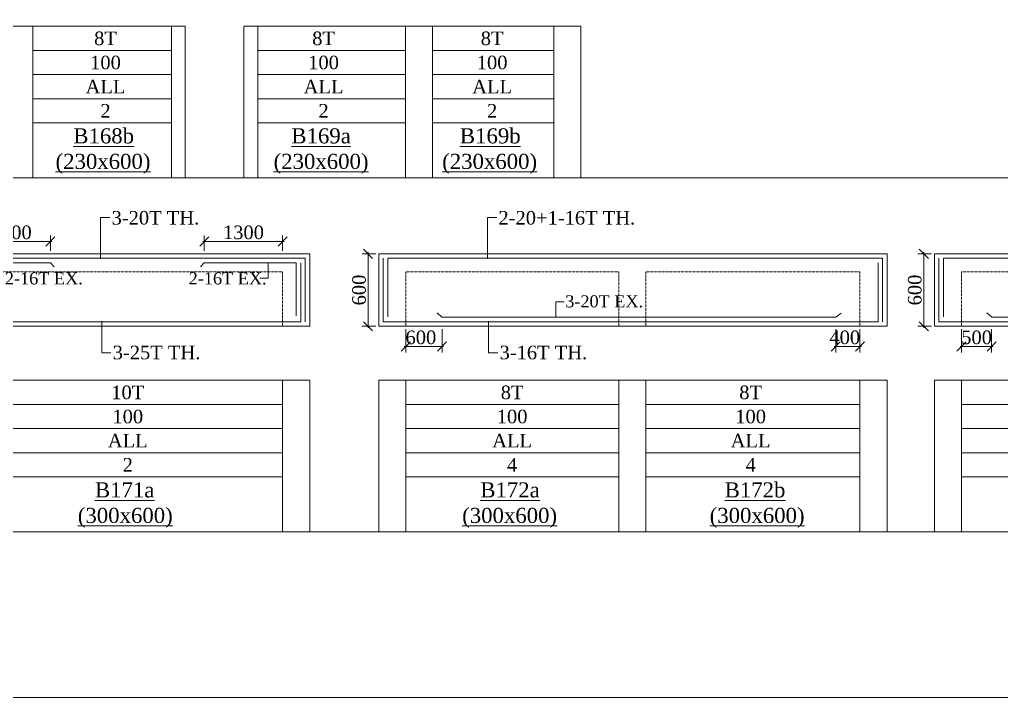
# Model space of a CAD drawing. Header units: millimetres. Extents: x 9781889 to 10654170, y -7832723 to -7608561.
# Drawn here: x 10457727 to 10474007, y -7801878 to -7790648 of the extents above; entities that cross this region are included whole.
import ezdxf
from ezdxf.enums import TextEntityAlignment as Align

# ---------------------------------------------------------------- set-up
doc = ezdxf.new("R2010")
doc.units = ezdxf.units.MM
doc.header["$LTSCALE"] = 10
doc.header["$PDMODE"] = 3
doc.linetypes.add('HIDDEN', pattern=[0.375, 0.25, -0.125])
for name, color, linetype, lineweight in [('S-DIM L.S.', 7, 'Continuous', 0), ('S-L.S.SECTION', 5, 'Continuous', 0), ('S-L.S.SLAB LINE', 252, 'HIDDEN', 0), ('S-L.S.STEEL', 1, 'Continuous', 9), ('S-SECTION MARK', 7, 'Continuous', 0), ('S-SHEET', 251, 'Continuous', 0), ('S-TEXT', 7, 'Continuous', 0), ('S-TEXT L.S. BEAM NO.', 30, 'Continuous', 0), ('S-TEXT. L.S.', 7, 'Continuous', 0)]:
    doc.layers.add(name, color=color, linetype=linetype, lineweight=lineweight)
doc.styles.add('135', font='arial.ttf', dxfattribs={"width": 0.8, "height": 135})
doc.styles.get("Standard").update_dxf_attribs({"font": 'arial.ttf'})
doc.styles.add('TEXT', font='times.ttf')
doc.dimstyles.new('75', dxfattribs={"dimtxt": 135, "dimasz": 90, "dimexe": 0.1, "dimexo": 0.03, "dimgap": 0.09, "dimtad": 1, "dimdec": 0, "dimzin": 0, "dimdsep": 46, "dimtxsty": '135', "dimblk": 'ARCHTICK', "dimcen": 0.09, "dimclrd": 256, "dimclre": 256, "dimclrt": 256, "dimadec": 0, "dimazin": 0, "dimtfac": 1, "dimtdec": 0, "dimtofl": 0, "dimtmove": 1, "dimatfit": 3, "dimldrblk": 'DOTSMALL', "dimfxl": 1, "dimtolj": 1, "dimtzin": 0, "dimlwd": -1, "dimlwe": -1, "dimarcsym": 0})
doc.dimstyles.new('SETU_1', dxfattribs={"dimtxt": 200, "dimasz": 150, "dimexe": 100, "dimexo": 50, "dimgap": 35, "dimtad": 1, "dimdec": 0, "dimzin": 0, "dimdsep": 46, "dimtxsty": 'Standard', "dimblk": 'OBLIQUE', "dimcen": 150, "dimdle": 25, "dimclrd": 256, "dimclre": 7, "dimclrt": 256, "dimadec": 0, "dimazin": 0, "dimtfac": 1, "dimtdec": 0, "dimtofl": 0, "dimtmove": 1, "dimatfit": 3, "dimfxl": 1, "dimtolj": 1, "dimtzin": 0, "dimlwd": -1, "dimlwe": 5, "dimarcsym": 1})

# ---------------------------------------------------------------- blocks, each defined once
blk = doc.blocks.new('_ArchTick')
at = {"color": 0, "linetype": 'ByBlock', "const_width": 0.15}
blk.add_lwpolyline([(-0.5, -0.5), (0.5, 0.5)], dxfattribs=at)
blk = doc.blocks.new('_Oblique')
at = {"color": 0, "linetype": 'ByBlock', "lineweight": -2}
blk.add_line((-0.5, -0.5), (0.5, 0.5), dxfattribs=at)
blk = doc.blocks.new('*D990')
at = {"layer": 'Defpoints', "color": 0, "transparency": 16777216}
for p in [(10463681, -7794528), (10463505, -7795728), (10463681, -7795728)]:
    blk.add_point(p, dxfattribs=at)
at = {"layer": 'S-DIM L.S.', "transparency": 16777216}
blk.add_line((10463505, -7794503), (10463505, -7795753), dxfattribs=at)
at = {"layer": 'S-DIM L.S.', "color": 7, "lineweight": 5, "transparency": 16777216}
for p, q in [((10463631, -7794528), (10463405, -7794528)), ((10463631, -7795728), (10463405, -7795728))]:
    blk.add_line(p, q, dxfattribs=at)
at = {"layer": 'S-DIM L.S.', "transparency": 16777216, "xscale": 150, "yscale": 150, "zscale": 150}
for p, rotation in [((10463505, -7794528), 90), ((10463505, -7795728), 270)]:
    blk.add_blockref('_Oblique', p, dxfattribs=dict(at, rotation=rotation))
at = {"layer": 'S-DIM L.S.', "transparency": 16777216, "insert": (10463356, -7795128), "char_height": 225, "attachment_point": 5, "rotation": 90, "style": 'TEXT'}
blk.add_mtext('\\A1;600', dxfattribs=at)
blk = doc.blocks.new('*D991')
at = {"layer": 'Defpoints', "color": 0, "transparency": 16777216}
for p in [(10464131, -7795728, 0), (10464731, -7795728, 0), (10464131, -7796064)]:
    blk.add_point(p, dxfattribs=at)
at = {"layer": 'S-DIM L.S.', "color": 7, "lineweight": 5, "transparency": 16777216}
for p, q in [((10464131, -7795778), (10464131, -7796164)), ((10464731, -7795778), (10464731, -7796164))]:
    blk.add_line(p, q, dxfattribs=at)
at = {"layer": 'S-DIM L.S.', "transparency": 16777216}
blk.add_line((10464756, -7796064), (10464106, -7796064), dxfattribs=at)
at = {"layer": 'S-DIM L.S.', "transparency": 16777216, "xscale": 150, "yscale": 150, "zscale": 150, "rotation": 180}
blk.add_blockref('_Oblique', (10464131, -7796064), dxfattribs=at)
at = {"layer": 'S-DIM L.S.', "transparency": 16777216, "xscale": 150, "yscale": 150, "zscale": 150}
blk.add_blockref('_Oblique', (10464731, -7796064), dxfattribs=at)
at = {"layer": 'S-DIM L.S.', "transparency": 16777216, "insert": (10464381, -7795914), "char_height": 225, "attachment_point": 5, "style": 'TEXT'}
blk.add_mtext('\\A1;600', dxfattribs=at)
blk = doc.blocks.new('*D995')
at = {"layer": 'Defpoints', "color": 0, "transparency": 16777216}
for p in [(10471260, -7795728, 0), (10471661, -7795728, 0), (10471661, -7796064)]:
    blk.add_point(p, dxfattribs=at)
at = {"layer": 'S-DIM L.S.', "color": 7, "lineweight": 5, "transparency": 16777216}
for p, q in [((10471260, -7795778), (10471260, -7796164)), ((10471661, -7795778), (10471661, -7796164))]:
    blk.add_line(p, q, dxfattribs=at)
at = {"layer": 'S-DIM L.S.', "transparency": 16777216}
blk.add_line((10471235, -7796064), (10471686, -7796064), dxfattribs=at)
at = {"layer": 'S-DIM L.S.', "transparency": 16777216, "xscale": 150, "yscale": 150, "zscale": 150, "rotation": 180}
blk.add_blockref('_Oblique', (10471260, -7796064), dxfattribs=at)
at = {"layer": 'S-DIM L.S.', "transparency": 16777216, "xscale": 150, "yscale": 150, "zscale": 150}
blk.add_blockref('_Oblique', (10471661, -7796064), dxfattribs=at)
at = {"layer": 'S-DIM L.S.', "transparency": 16777216, "insert": (10471410, -7795914), "char_height": 225, "attachment_point": 5, "style": 'TEXT'}
blk.add_mtext('\\A1;400', dxfattribs=at)
blk = doc.blocks.new('*D997')
at = {"layer": 'Defpoints', "color": 0, "transparency": 16777216}
for p in [(10462088, -7794324), (10460788, -7794528, 0), (10462088, -7794528, 0)]:
    blk.add_point(p, dxfattribs=at)
at = {"layer": 'S-DIM L.S.', "transparency": 16777216}
blk.add_line((10460763, -7794324), (10462113, -7794324), dxfattribs=at)
at = {"layer": 'S-DIM L.S.', "color": 7, "lineweight": 5, "transparency": 16777216}
for p, q in [((10460788, -7794478), (10460788, -7794224)), ((10462088, -7794478), (10462088, -7794224))]:
    blk.add_line(p, q, dxfattribs=at)
at = {"layer": 'S-DIM L.S.', "transparency": 16777216, "xscale": 150, "yscale": 150, "zscale": 150, "rotation": 180}
blk.add_blockref('_Oblique', (10460788, -7794324), dxfattribs=at)
at = {"layer": 'S-DIM L.S.', "transparency": 16777216, "xscale": 150, "yscale": 150, "zscale": 150}
blk.add_blockref('_Oblique', (10462088, -7794324), dxfattribs=at)
at = {"layer": 'S-DIM L.S.', "transparency": 16777216, "insert": (10461438, -7794174), "char_height": 225, "attachment_point": 5, "style": 'TEXT'}
blk.add_mtext('\\A1;1300', dxfattribs=at)
blk = doc.blocks.new('*D998')
at = {"layer": 'Defpoints', "color": 0, "transparency": 16777216}
for p in [(10456937, -7794324), (10456937, -7794528, 0), (10458237, -7794528, 0)]:
    blk.add_point(p, dxfattribs=at)
at = {"layer": 'S-DIM L.S.', "transparency": 16777216}
blk.add_line((10458262, -7794324), (10456912, -7794324), dxfattribs=at)
at = {"layer": 'S-DIM L.S.', "color": 7, "lineweight": 5, "transparency": 16777216}
for p, q in [((10456937, -7794478), (10456937, -7794224)), ((10458237, -7794478), (10458237, -7794224))]:
    blk.add_line(p, q, dxfattribs=at)
at = {"layer": 'S-DIM L.S.', "transparency": 16777216, "xscale": 150, "yscale": 150, "zscale": 150, "rotation": 180}
blk.add_blockref('_Oblique', (10456937, -7794324), dxfattribs=at)
at = {"layer": 'S-DIM L.S.', "transparency": 16777216, "xscale": 150, "yscale": 150, "zscale": 150}
blk.add_blockref('_Oblique', (10458237, -7794324), dxfattribs=at)
at = {"layer": 'S-DIM L.S.', "transparency": 16777216, "insert": (10457587, -7794174), "char_height": 225, "attachment_point": 5, "style": 'TEXT'}
blk.add_mtext('\\A1;1300', dxfattribs=at)
blk = doc.blocks.new('*D992')
at = {"layer": 'Defpoints', "color": 0, "transparency": 16777216}
for p in [(10472896, -7794528), (10472721, -7795728), (10472896, -7795728)]:
    blk.add_point(p, dxfattribs=at)
at = {"layer": 'S-DIM L.S.', "transparency": 16777216}
blk.add_line((10472721, -7794503), (10472721, -7795753), dxfattribs=at)
at = {"layer": 'S-DIM L.S.', "color": 7, "lineweight": 5, "transparency": 16777216}
for p, q in [((10472846, -7794528), (10472621, -7794528)), ((10472846, -7795728), (10472621, -7795728))]:
    blk.add_line(p, q, dxfattribs=at)
at = {"layer": 'S-DIM L.S.', "transparency": 16777216, "xscale": 150, "yscale": 150, "zscale": 150}
for p, rotation in [((10472721, -7794528), 90), ((10472721, -7795728), 270)]:
    blk.add_blockref('_Oblique', p, dxfattribs=dict(at, rotation=rotation))
at = {"layer": 'S-DIM L.S.', "transparency": 16777216, "insert": (10472572, -7795128), "char_height": 225, "attachment_point": 5, "rotation": 90, "style": 'TEXT'}
blk.add_mtext('\\A1;600', dxfattribs=at)
blk = doc.blocks.new('*D993')
at = {"layer": 'Defpoints', "color": 0, "transparency": 16777216}
for p in [(10473346, -7795728, 0), (10473846, -7795728, 0), (10473346, -7796064)]:
    blk.add_point(p, dxfattribs=at)
at = {"layer": 'S-DIM L.S.', "color": 7, "lineweight": 5, "transparency": 16777216}
for p, q in [((10473346, -7795778), (10473346, -7796164)), ((10473846, -7795778), (10473846, -7796164))]:
    blk.add_line(p, q, dxfattribs=at)
at = {"layer": 'S-DIM L.S.', "transparency": 16777216}
blk.add_line((10473871, -7796064), (10473321, -7796064), dxfattribs=at)
at = {"layer": 'S-DIM L.S.', "transparency": 16777216, "xscale": 150, "yscale": 150, "zscale": 150, "rotation": 180}
blk.add_blockref('_Oblique', (10473346, -7796064), dxfattribs=at)
at = {"layer": 'S-DIM L.S.', "transparency": 16777216, "xscale": 150, "yscale": 150, "zscale": 150}
blk.add_blockref('_Oblique', (10473846, -7796064), dxfattribs=at)
at = {"layer": 'S-DIM L.S.', "transparency": 16777216, "insert": (10473596, -7795914), "char_height": 225, "attachment_point": 5, "style": 'TEXT'}
blk.add_mtext('\\A1;500', dxfattribs=at)

msp = doc.modelspace()

# ---------------------------------------------------------------- linework, layer by layer
at = {"layer": 'S-L.S.SECTION'}
for p, q in [((10456937.5, -7794527.7, 0), (10462537.8, -7794527.7, 0)), ((10462537.8, -7795727.7, 0), (10462537.8, -7794527.7, 0)), ((10463680.6, -7794527.7, 0), (10472111.2, -7794527.7, 0)), ((10463680.6, -7794527.7, 0), (10463680.6, -7795727.7, 0)), ((10472111.2, -7795727.7, 0), (10472111.2, -7794527.7, 0)), ((10472896.1, -7794527.7, 0), (10481221.1, -7794527.7, 0)), ((10472896.2, -7794527.7, 0), (10472896.2, -7795727.7, 0)), ((10456487.3, -7795727.7, 0), (10462537.8, -7795727.7, 0)), ((10463680.6, -7795727.7, 0), (10472111.2, -7795727.7, 0)), ((10472896.1, -7795727.7, 0), (10481221.1, -7795727.7, 0))]:
    msp.add_line(p, q, dxfattribs=at)
at = {"layer": 'S-L.S.SLAB LINE', "ltscale": 0.3}
for p, q in [((10456937.4, -7794827.7, 0), (10462087.8, -7794827.7, 0)), ((10462087.8, -7794827.7, 0), (10462087.8, -7795727.7, 0)), ((10463680.6, -7794827.7, 0), (10463680.6, -7794827.7, 0)), ((10464130.6, -7794827.7, 0), (10467660.6, -7794827.7, 0)), ((10464130.6, -7794827.7, 0), (10464130.6, -7795727.7, 0)), ((10467660.6, -7794827.7, 0), (10467660.6, -7795727.7, 0)), ((10468110.6, -7794827.7, 0), (10471661.2, -7794827.7, 0)), ((10468110.6, -7794827.7, 0), (10468110.6, -7795727.7, 0)), ((10471661.2, -7794827.7, 0), (10471661.2, -7795727.7, 0)), ((10472896.1, -7794827.7, 0), (10472896.2, -7794827.7, 0)), ((10473346.2, -7794827.7, 0), (10476908.3, -7794827.7, 0)), ((10473346.2, -7794827.7, 0), (10473346.2, -7795727.7, 0))]:
    msp.add_line(p, q, dxfattribs=at)
at = {"layer": 'S-L.S.STEEL'}
for p, q in [((10456637.3, -7794602.7, 0), (10462462.8, -7794602.7, 0)), ((10462462.8, -7795652.7, 0), (10462462.8, -7794602.7, 0)), ((10463755.6, -7795652.7, 0), (10463755.6, -7794602.7, 0)), ((10463830.6, -7794602.7, 0), (10472036.2, -7794602.7, 0)), ((10463830.6, -7795573, 0), (10463830.6, -7794602.7, 0)), ((10472036.2, -7795652.7, 0), (10472036.2, -7794602.7, 0)), ((10472971.1, -7795652.7, 0), (10472971.1, -7794602.7, 0)), ((10473046.1, -7794602.7, 0), (10481146.1, -7794602.7, 0)), ((10473046.1, -7795573, 0), (10473046.1, -7794602.7, 0)), ((10458237.5, -7794677.7, 0), (10456712.3, -7794677.7, 0)), ((10458237.5, -7794677.7, 0), (10458300.7, -7794744.5, 0)), ((10462312.8, -7795556.5, 0), (10462312.8, -7794677.7, 0)), ((10462387.8, -7795652.7, 0), (10462387.8, -7794677.7, 0)), ((10471961.2, -7795652.7, 0), (10471961.2, -7794677.7, 0)), ((10456562.3, -7795652.7, 0), (10462387.8, -7795652.7, 0)), ((10463755.6, -7795652.7, 0), (10471961.2, -7795652.7, 0)), ((10472971.1, -7795652.7, 0), (10481071.1, -7795652.7, 0))]:
    msp.add_line(p, q, dxfattribs=at)
at = {"layer": 'S-L.S.STEEL', "elevation": 0}
for points in [[(10471349.9, -7795509.5), (10471260.4, -7795577.7), (10464730.7, -7795577.7), (10464648.7, -7795507)], [(10480359.8, -7795509.5), (10480270.3, -7795577.7), (10473846.3, -7795577.7), (10473764.3, -7795507)]]:
    msp.add_lwpolyline(points, dxfattribs=at)
at = {"layer": 'S-L.S.STEEL'}
msp.add_polyline3d([(10462312.8, -7794677.7, 0), (10460787.8, -7794677.7, 0), (10460724.6, -7794744.5, 0)], dxfattribs=at)
at = {"layer": 'S-SHEET'}
for p, q in [((10455033.5, -7790757.6, 0), (10460473.5, -7790757.6, 0)), ((10457943.5, -7790757.6), (10457943.5, -7793266.9)), ((10460243.5, -7790757.6), (10460243.5, -7793266.9)), ((10460473.5, -7790757.6), (10460473.5, -7793266.9)), ((10461445.1, -7790757.6, 0), (10467035.1, -7790757.6, 0)), ((10461445.1, -7790757.6), (10461445.1, -7793266.9)), ((10461675.1, -7790757.6), (10461675.1, -7793266.9)), ((10464125.1, -7790757.6), (10464125.1, -7793266.9)), ((10464575.1, -7790757.6), (10464575.1, -7793266.9)), ((10466585.1, -7790757.6), (10466585.1, -7793266.9)), ((10467035.1, -7790757.6), (10467035.1, -7793266.9)), ((10457943.5, -7791157.6, 0), (10460243.5, -7791157.6, 0)), ((10461675.1, -7791157.6, 0), (10464125.1, -7791157.6, 0)), ((10464575.1, -7791157.6, 0), (10466585.1, -7791157.6, 0)), ((10457943.5, -7791557.6, 0), (10460243.5, -7791557.6, 0)), ((10461675.1, -7791557.6, 0), (10464125.1, -7791557.6, 0)), ((10464575.1, -7791557.6, 0), (10466585.1, -7791557.6, 0)), ((10457943.5, -7791957.6, 0), (10460243.5, -7791957.6, 0)), ((10461675.1, -7791957.6, 0), (10464125.1, -7791957.6, 0)), ((10464575.1, -7791957.6, 0), (10466585.1, -7791957.6, 0)), ((10457943.5, -7792357.6, 0), (10460243.5, -7792357.6, 0)), ((10461675.1, -7792357.6, 0), (10464125.1, -7792357.6, 0)), ((10464575.1, -7792357.6, 0), (10466585.1, -7792357.6, 0)), ((10430820.3, -7793266.9), (10482154.4, -7793266.9)), ((10455033.5, -7793266.9, 0), (10460473.5, -7793266.9, 0)), ((10461445.1, -7793266.9, 0), (10467035.1, -7793266.9, 0)), ((10456487.3, -7796624.2, 0), (10462537.8, -7796624.2, 0)), ((10462087.8, -7796624.2, 0), (10462087.8, -7799133.5, 0)), ((10462537.8, -7796624.2, 0), (10462537.8, -7799133.5, 0)), ((10463680.6, -7796624.2, 0), (10472111.2, -7796624.2, 0)), ((10463680.6, -7796624.2, 0), (10463680.6, -7799133.5, 0)), ((10464130.6, -7796624.2, 0), (10464130.6, -7799133.5, 0)), ((10467660.6, -7796624.2, 0), (10467660.6, -7799133.5, 0)), ((10468110.6, -7796624.2, 0), (10468110.6, -7799133.5, 0)), ((10471661.2, -7796624.2, 0), (10471661.2, -7799133.5, 0)), ((10472111.2, -7796624.2, 0), (10472111.2, -7799133.5, 0)), ((10472896.1, -7796624.2, 0), (10481221.1, -7796624.2, 0)), ((10472896.1, -7796624.2, 0), (10472896.1, -7799133.5, 0)), ((10473346.1, -7796624.2, 0), (10473346.1, -7799133.5, 0)), ((10456937.3, -7797024.2, 0), (10462087.8, -7797024.2, 0)), ((10464130.6, -7797024.2, 0), (10467660.6, -7797024.2, 0)), ((10468110.6, -7797024.2, 0), (10471661.2, -7797024.2, 0)), ((10473346.1, -7797024.2, 0), (10476908.3, -7797024.2, 0)), ((10456937.3, -7797424.2, 0), (10462087.8, -7797424.2, 0)), ((10464130.6, -7797424.2, 0), (10467660.6, -7797424.2, 0)), ((10468110.6, -7797424.2, 0), (10471661.2, -7797424.2, 0)), ((10473346.1, -7797424.2, 0), (10476908.3, -7797424.2, 0)), ((10456937.3, -7797824.2, 0), (10462087.8, -7797824.2, 0)), ((10464130.6, -7797824.2, 0), (10467660.6, -7797824.2, 0)), ((10468110.6, -7797824.2, 0), (10471661.2, -7797824.2, 0)), ((10473346.1, -7797824.2, 0), (10476908.3, -7797824.2, 0)), ((10456937.3, -7798224.2, 0), (10462087.8, -7798224.2, 0)), ((10464130.6, -7798224.2, 0), (10467660.6, -7798224.2, 0)), ((10468110.6, -7798224.2, 0), (10471661.2, -7798224.2, 0)), ((10473346.1, -7798224.2, 0), (10476908.3, -7798224.2, 0)), ((10430820.3, -7799133.5), (10482154.4, -7799133.5)), ((10456487.3, -7799133.5, 0), (10462537.8, -7799133.5, 0)), ((10463680.6, -7799133.5, 0), (10472111.2, -7799133.5, 0)), ((10472896.1, -7799133.5, 0), (10481221.1, -7799133.5, 0))]:
    msp.add_line(p, q, dxfattribs=at)
msp.add_lwpolyline([(10430820.3, -7760218.1), (10482154.4, -7760218.1), (10482154.4, -7801877.7), (10430820.3, -7801877.7)], close=True, dxfattribs=at)

# ---------------------------------------------------------------- texts
at = {"layer": 'S-TEXT', "linetype": 'ByBlock', "style": 'TEXT'}
for s, p in [('8T', (10459150.4, -7790957.6, 0)), ('8T', (10462766.7, -7790957.6, 0)), ('8T', (10465562, -7790957.6, 0)), ('100', (10459150.4, -7791357.6, 0)), ('100', (10462766.7, -7791357.6, 0)), ('100', (10465562, -7791357.6, 0)), ('ALL', (10459150.4, -7791757.6, 0)), ('ALL', (10462766.7, -7791757.6, 0)), ('ALL', (10465562, -7791757.6, 0)), ('2', (10459150.4, -7792157.6, 0)), ('2', (10462766.7, -7792157.6, 0)), ('2', (10465562, -7792157.6, 0)), ('10T', (10459519.9, -7796824.2, 0)), ('8T', (10465893.6, -7796824.2, 0)), ('8T', (10469848.7, -7796824.2, 0)), ('100', (10459519.9, -7797224.2, 0)), ('100', (10465893.6, -7797224.2, 0)), ('100', (10469848.7, -7797224.2, 0)), ('ALL', (10459519.9, -7797624.2, 0)), ('ALL', (10465893.6, -7797624.2, 0)), ('ALL', (10469848.7, -7797624.2, 0)), ('2', (10459519.9, -7798024.2, 0)), ('4', (10465893.6, -7798024.2, 0)), ('4', (10469848.7, -7798024.2, 0))]:
    msp.add_text(s, height=225, dxfattribs=at).set_placement(p, align=Align.MIDDLE_CENTER)
at = {"layer": 'S-TEXT L.S. BEAM NO.', "color": 1, "linetype": 'ByBlock', "style": 'TEXT'}
for s, p in [('%%UB168b', (10458616.6, -7792698.2, 0)), ('%%UB169a', (10462232.9, -7792698.2, 0)), ('%%UB169b', (10465028.1, -7792698.2, 0)), ('%%U(230x600)', (10458322.7, -7793121.2, 0)), ('%%U(230x600)', (10461938.9, -7793121.2, 0)), ('%%U(230x600)', (10464734.2, -7793121.2, 0))]:
    msp.add_text(s, height=250, dxfattribs=at).set_placement(p)
at = {"layer": 'S-TEXT L.S. BEAM NO.', "linetype": 'ByBlock', "style": 'TEXT'}
for s, p in [('%%UB171a', (10458975.9, -7798564.9, 0)), ('%%UB172a', (10465365.8, -7798564.9, 0)), ('%%UB172b', (10469418.4, -7798564.9, 0)), ('%%U(300x600)', (10458692.1, -7798987.8, 0)), ('%%U(300x600)', (10465065.8, -7798987.8, 0)), ('%%U(300x600)', (10469170.1, -7798987.8, 0))]:
    msp.add_text(s, height=250, dxfattribs=at).set_placement(p)
at = {"layer": 'S-TEXT. L.S.', "style": 'TEXT'}
for s, height, p in [('3-20T TH.', 225, (10459251.3, -7794043.4, 0)), ('2-20+1-16T TH.', 225, (10465666.9, -7794043.4, 0)), ('2-16T EX.', 200, (10457481.9, -7795035.2, 0)), ('2-16T EX.', 200, (10460530.1, -7795035.2, 0)), ('3-20T EX.', 200, (10466774.7, -7795415.7, 0)), ('3-25T TH.', 225, (10459269.7, -7796275.5, 0)), ('3-16T TH.', 225, (10465685.2, -7796275.5, 0))]:
    msp.add_text(s, height=height, dxfattribs=at).set_placement(p)

# ---------------------------------------------------------------- dimensions: what is measured, and where the dimension line sits
at = {"layer": 'S-DIM L.S.'}
dim = msp.add_linear_dim(base=(10456937.5, -7794323.9, 0), p1=(10458237.5, -7794527.7, 0), p2=(10456937.5, -7794527.7, 0), dimstyle='SETU_1', override={"dimtxt": 225, "dimtxsty": 'TEXT'}, dxfattribs=at)
dim.commit()
dim.dimension.update_dxf_attribs({"geometry": '*D998', "text_midpoint": (10457587.5, -7794174.4, 0)})
dim = msp.add_linear_dim(base=(10462087.8, -7794323.9, 0), p1=(10460787.8, -7794527.7, 0), p2=(10462087.8, -7794527.7, 0), angle=180, dimstyle='SETU_1', override={"dimtxt": 225, "dimtxsty": 'TEXT'}, dxfattribs=at)
dim.commit()
dim.dimension.update_dxf_attribs({"geometry": '*D997', "text_midpoint": (10461437.8, -7794174.4, 0)})
at = {"layer": 'S-DIM L.S.', "color": 7}
for base, p1, p2, picture, middle in [((10463505.4, -7795727.7, 0), (10463680.6, -7794527.7, 0), (10463680.6, -7795727.7, 0), '*D990', (10463356, -7795127.7, 0)), ((10472721, -7795727.7, 0), (10472896.1, -7794527.7, 0), (10472896.1, -7795727.7, 0), '*D992', (10472571.5, -7795127.7, 0))]:
    dim = msp.add_linear_dim(base=base, p1=p1, p2=p2, angle=90, dimstyle='SETU_1', override={"dimtxt": 225, "dimlfac": 0.5, "dimtxsty": 'TEXT'}, dxfattribs=at)
    dim.commit()
    dim.dimension.update_dxf_attribs({"geometry": picture, "text_midpoint": middle})
at = {"layer": 'S-DIM L.S.'}
for base, p1, p2, picture, middle in [((10464130.6, -7796063.8, 0), (10464730.7, -7795727.7, 0), (10464130.6, -7795727.7, 0), '*D991', (10464380.7, -7796063.8, 0)), ((10473346.2, -7796063.8, 0), (10473846.3, -7795727.7, 0), (10473346.2, -7795727.7, 0), '*D993', (10473596.2, -7796063.8, 0))]:
    dim = msp.add_linear_dim(base=base, p1=p1, p2=p2, dimstyle='SETU_1', override={"dimtxt": 225, "dimtxsty": 'TEXT'}, dxfattribs=at)
    dim.commit()
    dim.dimension.update_dxf_attribs({"geometry": picture, "text_midpoint": middle, "dimtype": 160})
dim = msp.add_linear_dim(base=(10471660.6, -7796063.8, 0), p1=(10471260.4, -7795727.7, 0), p2=(10471660.6, -7795727.7, 0), angle=180, dimstyle='SETU_1', override={"dimtxt": 225, "dimtxsty": 'TEXT'}, dxfattribs=at)
dim.commit()
dim.dimension.update_dxf_attribs({"geometry": '*D995', "text_midpoint": (10471410.5, -7796063.8, 0), "dimtype": 160})

# ---------------------------------------------------------------- leaders
at = {"layer": 'S-SECTION MARK'}
for points in [[(10459069.7, -7794602.7, 0), (10459069.7, -7793928.3, 0), (10459222.2, -7793928.3, 0)], [(10465485.2, -7794602.7, 0), (10465485.2, -7793928.3, 0), (10465637.8, -7793928.3, 0)], [(10461848.3, -7794677.7, 0), (10461848.3, -7794930, 0), (10461708.9, -7794930, 0)], [(10466620.8, -7795577.7, 0), (10466620.8, -7795325.4, 0), (10466756.2, -7795325.4, 0)], [(10459088, -7795648.8, 0), (10459088, -7796170.7, 0), (10459240.6, -7796170.7, 0)], [(10465503.6, -7795648.8, 0), (10465503.6, -7796170.7, 0), (10465656.1, -7796170.7, 0)]]:
    msp.add_leader(points, dimstyle='75', override={"dimasz": 75}, dxfattribs=at)

doc.saveas('drawing.dxf')
